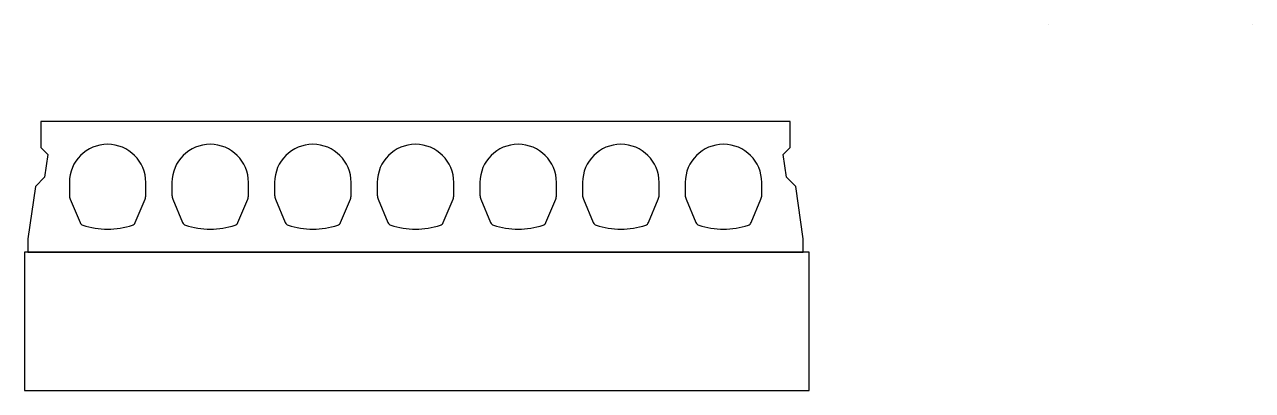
# Model space of a CAD drawing. Header units: millimetres. Extents: x 0 to 1878, y 0 to 560.
import ezdxf

# ---------------------------------------------------------------- set-up
doc = ezdxf.new("R2010")
doc.units = ezdxf.units.MM
doc.layers.add('insulation', color=2, linetype='Continuous')
doc.layers.add('reinforced concrete', color=7, linetype='Continuous')

msp = doc.modelspace()

# ---------------------------------------------------------------- linework, layer by layer
for points in [[(1565.5, 560.5), (1565.5, 560.5)], [(1878, 560.5), (1878, 560.5)]]:
    msp.add_lwpolyline(points, close=True)
at = {"layer": 'insulation'}
msp.add_lwpolyline([(0, 212), (0, 0), (1200, 0), (1200, 212)], close=True, dxfattribs=at)
at = {"layer": 'reinforced concrete'}
msp.add_lwpolyline([(1191, 232), (1179.5, 312.6), (1165.3, 326.7), (1160.4, 361.4), (1171, 372), (1171, 412), (25, 412), (25, 372), (35.6, 361.4), (30.7, 326.7), (16.5, 312.6), (5, 232), (5, 212), (1191, 212)], close=True, dxfattribs=at)
for points in [[(68.5, 298.9, 0.099699), (69.7, 293.1), (84.8, 257.1, 0.216278), (89, 253.2, 0.162058), (165, 253.2, 0.216278), (169.2, 257.1), (184.3, 293.1, 0.099699), (185.5, 298.9), (185.5, 318.5, 1), (68.5, 318.5)], [(225.5, 298.9, 0.099699), (226.7, 293.1), (241.8, 257.1, 0.216278), (246, 253.2, 0.162058), (322, 253.2, 0.216278), (326.2, 257.1), (341.3, 293.1, 0.099699), (342.5, 298.9), (342.5, 318.5, 1), (225.5, 318.5)], [(382.5, 298.9, 0.099699), (383.7, 293.1), (398.8, 257.1, 0.216278), (403, 253.2, 0.162058), (479, 253.2, 0.216278), (483.2, 257.1), (498.3, 293.1, 0.099699), (499.5, 298.9), (499.5, 318.5, 1), (382.5, 318.5)], [(539.5, 298.9, 0.099699), (540.7, 293.1), (555.8, 257.1, 0.216278), (560, 253.2, 0.162058), (636, 253.2, 0.216278), (640.2, 257.1), (655.3, 293.1, 0.099699), (656.5, 298.9), (656.5, 318.5, 1), (539.5, 318.5)], [(696.5, 298.9, 0.099699), (697.7, 293.1), (712.8, 257.1, 0.216278), (717, 253.2, 0.162058), (793, 253.2, 0.216278), (797.2, 257.1), (812.3, 293.1, 0.099699), (813.5, 298.9), (813.5, 318.5, 1), (696.5, 318.5)], [(853.5, 298.9, 0.099699), (854.7, 293.1), (869.8, 257.1, 0.216278), (874, 253.2, 0.162058), (950, 253.2, 0.216278), (954.2, 257.1), (969.3, 293.1, 0.099699), (970.5, 298.9), (970.5, 318.5, 1), (853.5, 318.5)], [(1010.5, 298.9, 0.099699), (1011.7, 293.1), (1026.8, 257.1, 0.216278), (1031, 253.2, 0.162058), (1107, 253.2, 0.216278), (1111.2, 257.1), (1126.3, 293.1, 0.099699), (1127.5, 298.9), (1127.5, 318.5, 1), (1010.5, 318.5)]]:
    msp.add_lwpolyline(points, format="xyb", close=True, dxfattribs=at)

doc.saveas('drawing.dxf')
